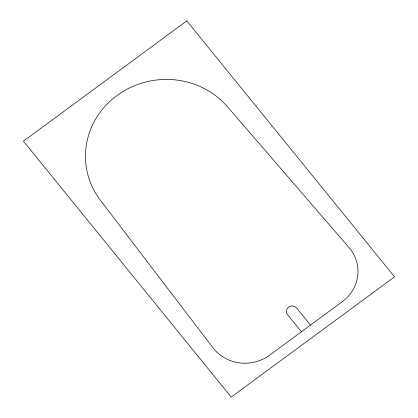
<?xml version="1.0" encoding="UTF-8"?>
<svg xmlns="http://www.w3.org/2000/svg" width="418" height="418" viewBox="0 0 418 418"><rect width="100%" height="100%" fill="white"/><g stroke="black" fill="none" stroke-linecap="round" stroke-linejoin="round"><path stroke-width="0.63" d="M310.496 325.089L296.644 308.029A5.711 5.413 -6.8 0 0 288.645 307.105A5.711 5.413 -6.8 0 0 287.568 314.712L301.42 331.772M186.794 20.9L23.434 141.174L231.206 397.1L394.566 276.826L186.794 20.9M342.264 301.702L269.657 355.159A39.987 37.897 -6.8 0 1 213.655 348.69L100.456 200.326A80.005 75.825 -6.8 0 1 116.909 95.565A80.005 75.825 -6.8 0 1 227.512 106.778L349.788 248.459A39.987 37.897 -6.8 0 1 342.264 301.702"/></g></svg>
